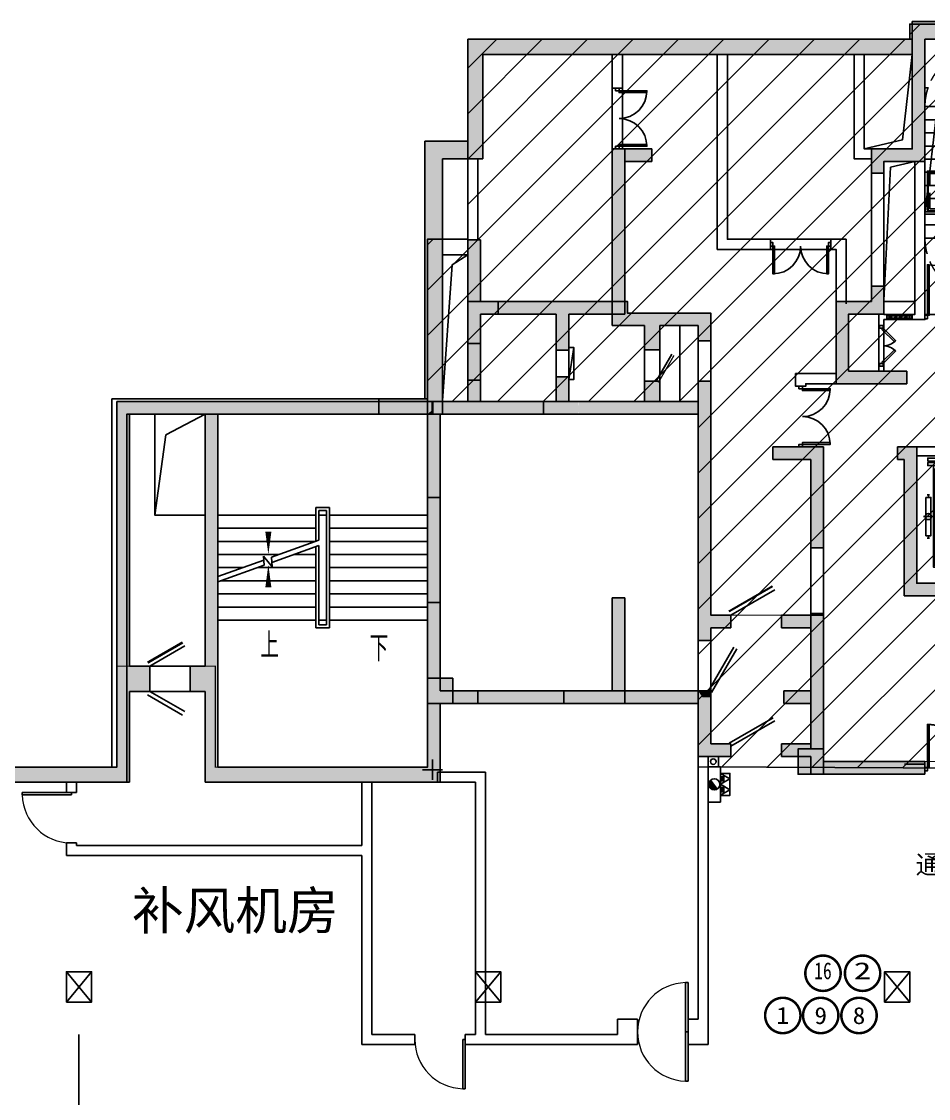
# Model space of a CAD drawing. Header units: millimetres. Extents: x -248992 to 1906102, y -24098 to 332602.
# Drawn here: x 875380 to 893338, y 196592 to 217910 of the extents above; entities that cross this region are included whole.
import ezdxf
from ezdxf.enums import TextEntityAlignment as Align
from ezdxf.xclip import XClip

# ---------------------------------------------------------------- set-up
doc = ezdxf.new("R2010")
doc.units = ezdxf.units.MM
doc.header["$LTSCALE"] = 100
doc.header["$XCLIPFRAME"] = 0
for name, pattern in [('A6-DK-renfang-B1F$0$DASHED', [19.05, 12.7, -6.35]), ('XG-130-CORE-B1F(left-6500)$0$HIDDEN2', [4.7625, 3.175, -1.5875]), ('XG-130-CORE-B1F(left-6500)$0$XG-14CORE-SF$0$X1-CORE-SF$0$HIDDEN2', [4.7625, 3.175, -1.5875])]:
    doc.linetypes.add(name, pattern=pattern)
for name, color, linetype in [('-ACO-TTLB', 153, 'Continuous'), ('2#-HW-B1F$0$S-HATCH-X', 251, 'Continuous'), ('2#-W-B1F$0$S-COLUMN-S', 2, 'Continuous'), ('2#-W-B1F$0$S-WALL-S', 4, 'Continuous'), ('A-HATCH', 251, 'Continuous'), ('A-ROOM-IDEN', 31, 'Continuous'), ('A6-DK-BG-B1F$0$A-STAIR', 142, 'Continuous'), ('A6-DK-renfang-B1F$0$-ACO-LINE', 137, 'Continuous'), ('A6-DK-renfang-B1F$0$-ACO-TTLB', 153, 'Continuous'), ('A6-DK-renfang-B1F$0$A-DIMS-INSD', 3, 'Continuous'), ('A6-DK-renfang-B1F$0$DIM_SYMB', 3, 'Continuous'), ('A6-DK-renfang-B1F$0$PUB_HATCH', 8, 'Continuous'), ('A6-DK-renfang-B1F$0$PUB_TEXT', 3, 'Continuous'), ('A6-DK-renfang-B1F$0$STAIR', 2, 'Continuous'), ('A6-DK-renfang-B1F$0$WALL', 9, 'Continuous'), ('A6-DK-renfang-B1F$0$WALL-MOVE', 6, 'Continuous'), ('A6-DK-renfang-B1F$0$WINDOW', 4, 'Continuous'), ('A6-W-B1$0$S-WALL-S', 4, 'Continuous'), ('TP-DK-1(xhs)$0$P-J-DIM-L', 70, 'Continuous'), ('TP-DK-1(xhs)$0$P-X-L', 240, 'Continuous'), ('TP-DK-1(xhs)$0$P-X-M', 2, 'Continuous'), ('TP-DK-1(xhs)$0$P-X-X', 1, 'Continuous'), ('X2-B1F$0$A-DOOR', 190, 'Continuous'), ('X2-B1F$0$A-HOLE-FLOR', 242, 'Continuous'), ('X2-B1F$0$A-STAIR', 142, 'Continuous'), ('X2-B1F$0$A-WALL', 2, 'Continuous'), ('X2-B1F$0$G-CODT-BLDG', 102, 'Continuous'), ('X2-B1F$0$xref(dwg引用图层)', 7, 'Continuous'), ('XA6-130-S-B1F$0$A-DOOR', 190, 'Continuous'), ('XA6-130-S-B1F$0$A-WALL', 2, 'Continuous'), ('XG-130-CORE-B1F(left-6500)$0$A-DOOR', 190, 'Continuous'), ('XG-130-CORE-B1F(left-6500)$0$A-DRAIN', 152, 'Continuous'), ('XG-130-CORE-B1F(left-6500)$0$A-EVTR', 193, 'Continuous'), ('XG-130-CORE-B1F(left-6500)$0$A-HOLE-FLOR', 242, 'Continuous'), ('XG-130-CORE-B1F(left-6500)$0$A-LOWER', 131, 'XG-130-CORE-B1F(left-6500)$0$HIDDEN2'), ('XG-130-CORE-B1F(left-6500)$0$A-SILL', 135, 'Continuous'), ('XG-130-CORE-B1F(left-6500)$0$A-STAIR', 142, 'Continuous'), ('XG-130-CORE-B1F(left-6500)$0$A-WALL', 2, 'Continuous'), ('XG-130-CORE-B1F(left-6500)$0$G-CODT-BLDG', 102, 'Continuous'), ('XG-130-CORE-B1F(left-6500)$0$X23-BF$0$A-HATCH', 251, 'Continuous'), ('XG-130-CORE-B1F(left-6500)$0$XG-14CORE-SF$0$A-STAIR', 142, 'Continuous'), ('XG-130-CORE-B1F(left-6500)$0$XG-14CORE-SF$0$X1-CORE-SF$0$A-INDEX', 134, 'Continuous'), ('XG-130-CORE-B1F(left-6500)$0$XG-14CORE-SF$0$X1-CORE-SF$0$A-RAIL', 55, 'Continuous'), ('XG-130-CORE-B1F(left-6500)$0$XG-14CORE-SF$0$X1-CORE-SF$0$A-STAIR', 142, 'Continuous'), ('XG-130-CORE-B1F(left-6500)$0$XU-3A-28F-SF$0$A-WIND', 126, 'Continuous'), ('xref(dwg引用图层)', 7, 'Continuous')]:
    doc.layers.add(name, color=color, linetype=linetype)
for name, color, linetype, plot in [('2#-HW-B1F$0$S-EDIT', 241, 'Continuous', False), ('A6-W-B1$0$S-EDIT', 241, 'Continuous', False), ('XG-130-CORE-B1F(left-6500)$0$XG-14CORE-SF$0$X1-CORE-SF$0$-ACO-PLTW', 220, 'XG-130-CORE-B1F(left-6500)$0$XG-14CORE-SF$0$X1-CORE-SF$0$HIDDEN2', False)]:
    doc.layers.add(name, color=color, linetype=linetype, plot=plot)
doc.layers.add('LVTRY', color=6, linetype='Continuous', lineweight=18)
doc.layers.add('PUB_TEXT', color=7, linetype='Continuous', lineweight=15)
doc.styles.add('-黑体', font='simhei.ttf')
doc.styles.add('A6-DK-renfang-B1F$0$_TCH_DIM', font='SIMPLEX', dxfattribs={"bigfont": 'GBCBIG'})
doc.styles.add('华文细黑', font='STXIHEI.TTF')

# ---------------------------------------------------------------- blocks, each defined once
blk = doc.blocks.new('X2-B1F$0$A-ZONE')
for points in [[(-200, 0), (200, 0)], [(0, -200), (0, 200)]]:
    blk.add_lwpolyline(points)
blk = doc.blocks.new('*U104')
at = {"linetype": 'ByBlock', "lineweight": -2}
for points in [[(85, 885), (85, 35), (50, 35), (50, 885)], [(1715, 885), (1715, 35), (1750, 35), (1750, 885)], [(0, 35), (50, 35), (50, -35), (0, -35)], [(1750, 35), (1800, 35), (1800, -35), (1750, -35)]]:
    blk.add_lwpolyline(points, close=True, dxfattribs=at)
for centre, start, end in [((50, 35), 0, 90), ((1750, 35), 90, 180)]:
    blk.add_arc(centre, 850, start, end, dxfattribs=at)
blk = doc.blocks.new('XA6-130-S-B1F')
at = {"layer": 'XA6-130-S-B1F$0$A-WALL'}
for points in [[(9500, 13390), (5680, 13390), (5680, 12290), (3560, 12290), (3560, 10490), (700, 10490)], [(9500, 13190), (5880, 13190), (5880, 12090), (3810, 12090), (3810, 10290), (900, 10290), (900, 7090), (150, 7090), (150, 1510), (7740, 1510), (7740, 110), (9750, 110)], [(3560, 10490), (700, 10490), (700, 7290), (-100, 7290), (-100, 1310), (7540, 1310), (7540, -90), (9750, -90)], [(8740, 9210), (7990, 9210), (7990, 7740), (5160, 7740)], [(9210, 6390), (9210, 6140)], [(9210, 6390), (9590, 6390)], [(9590, 6210), (9590, 3690), (11710, 3690), (11710, 6210)], [(9750, -90), (9750, 110)]]:
    blk.add_lwpolyline(points, dxfattribs=at)
at = {"layer": 'XA6-130-S-B1F$0$A-DOOR'}
blk.add_blockref('*U104', (9750, 10), dxfattribs=at)
blk = doc.blocks.new('*U89')
at = {"linetype": 'ByBlock', "lineweight": -2}
for points in [[(0, -35), (50, -35), (50, 35), (0, 35)], [(1150, -35), (1200, -35), (1200, 35), (1150, 35)], [(85, -585), (85, -35), (50, -35), (50, -585)], [(1115, -585), (1115, -35), (1150, -35), (1150, -585)]]:
    blk.add_lwpolyline(points, close=True, dxfattribs=at)
for centre, start, end in [((50, -35), 270, 0), ((1150, -35), 180, 270)]:
    blk.add_arc(centre, 550, start, end, dxfattribs=at)
blk = doc.blocks.new('XG-130-CORE-B1F(left-6500)$0$A-ZONE')
for points in [[(-200, 0), (200, 0)], [(0, -200), (0, 200)]]:
    blk.add_lwpolyline(points)
blk = doc.blocks.new('*U120')
for p, q in [((-25, 0), (-25, 500)), ((25, 0), (25, 500))]:
    blk.add_line(p, q)
for points in [[(25, 500), (-25, 500), (-25, 450), (25, 450)], [(25, 500), (-25, 500), (-25, 450), (25, 450)], [(22, 497), (-22, 497), (-22, 453), (22, 453)], [(22, 497), (-22, 497), (-22, 453), (22, 453)], [(16, 395), (13, 395), (13, 399), (-16, 445), (-16, 450), (-13, 450), (-13, 446), (16, 400), (16, 395)], [(16, 295), (13, 295), (13, 299), (-16, 345), (-16, 350), (-13, 350), (-13, 346), (16, 300), (16, 295)], [(16, 195), (13, 195), (13, 199), (-16, 245), (-16, 250), (-13, 250), (-13, 246), (16, 200), (16, 195)], [(25, 0), (-25, 0), (-25, 50), (25, 50)], [(25, 0), (-25, 0), (-25, 50), (25, 50)], [(22, 3), (-22, 3), (-22, 47), (22, 47)], [(22, 3), (-22, 3), (-22, 47), (22, 47)], [(16, 95), (13, 95), (13, 99), (-16, 145), (-16, 150), (-13, 150), (-13, 146), (16, 100), (16, 95)]]:
    blk.add_lwpolyline(points, close=True)
blk = doc.blocks.new('*U121')
for points in [[(-1100, -35), (-1050, -35), (-1050, 35), (-1100, 35)], [(-50, -35), (0, -35), (0, 35), (-50, 35)], [(-85, -1035), (-85, -35), (-50, -35), (-50, -1035)]]:
    blk.add_lwpolyline(points, close=True)
blk.add_arc((-50, -35), 1000, 180, 270)
blk = doc.blocks.new('XG-130-CORE-B1F(left-6500)$0$DT-YL')
for p, q in [((13512, 6200), (12412, 6200)), ((12962, 3900), (12962, 6200)), ((12562, 6010), (12562, 5955)), ((13362, 5955), (13362, 6010)), ((12562, 5955), (12262, 5955)), ((13662, 5955), (13362, 5955)), ((12156, 5430), (12106, 5430)), ((12131, 5380), (12131, 5430)), ((13806, 5000), (12031, 5000)), ((12156, 4570), (12106, 4570)), ((12131, 4620), (12131, 4570))]:
    blk.add_line(p, q)
for points in [[(13806, 6100), (13806, 6160), (12118, 6160), (12118, 6100)], [(13806, 6010), (13806, 6070), (12118, 6070), (12118, 6010)], [(12081, 5380), (12081, 4620), (12181, 4620), (12181, 5380)]]:
    blk.add_lwpolyline(points, close=True)
for points in [[(12231, 6010), (12231, 4000), (13693, 4000), (13693, 6010)], [(12262, 5955), (12262, 4030), (13662, 4030), (13662, 5955)]]:
    blk.add_lwpolyline(points)
blk.add_circle((12131, 5000), 60)
at = {"extrusion": (0, 0, -1)}
blk.add_ellipse((12962, 5000), major_axis=(60.1, 0), ratio=0.918919, start_param=4.712389, end_param=10.995574, dxfattribs=at)
blk = doc.blocks.new('*U122')
at = {"layer": 'XG-130-CORE-B1F(left-6500)$0$A-DRAIN'}
blk.add_lwpolyline([(50, 50), (50, 850), (850, 850), (850, 50)], close=True, dxfattribs=at)
at = {"layer": 'XG-130-CORE-B1F(left-6500)$0$A-HOLE-FLOR'}
blk.add_lwpolyline([(0, 0), (270, 2317), (1500, 2500)], dxfattribs=at)
for points in [[(65, 835), (450, 835), (450, 65), (65, 65)], [(835, 835), (450, 835), (450, 65), (835, 65)]]:
    blk.add_lwpolyline(points, close=True, dxfattribs=at)
at = {"layer": 'XG-130-CORE-B1F(left-6500)$0$A-LOWER'}
for points in [[(0, 2500), (0, 0), (1500, 0), (1500, 2500), (0, 2500)], [(100, 100), (100, 800), (800, 800), (800, 100), (100, 100)]]:
    blk.add_lwpolyline(points, dxfattribs=at)
at = {"layer": 'XG-130-CORE-B1F(left-6500)$0$X23-BF$0$A-HATCH'}
blk.add_lwpolyline([(65, 65), (65, 835), (835, 835), (835, 65)], close=True, dxfattribs=at)
for centre in [(242, 745), (657, 745), (242, 155), (657, 155)]:
    blk.add_circle(centre, 8, dxfattribs=at)
blk = doc.blocks.new('*U123')
at = {"linetype": 'ByBlock', "lineweight": -2}
for points in [[(322, 258), (75, 10), (50, 35), (297, 282)], [(478, 258), (725, 10), (750, 35), (503, 282)], [(0, 35), (50, 35), (50, -35), (0, -35)], [(800, 35), (750, 35), (750, -35), (800, -35)]]:
    blk.add_lwpolyline(points, close=True, dxfattribs=at)
for centre, start, end in [((50, 35), 0, 45), ((750, 35), 135, 180)]:
    blk.add_arc(centre, 350, start, end, dxfattribs=at)
blk = doc.blocks.new('XG-130-CORE-B1F(left-6500)')
at = {"const_width": 0.25}
blk.add_lwpolyline([(8240, 9020, 1), (8240, 9020, 1)], format="xyb", close=True, dxfattribs=at)
at = {"layer": 'XG-130-CORE-B1F(left-6500)$0$A-HOLE-FLOR'}
blk.add_lwpolyline([(8940, 12040), (9550, 12040), (9550, 9270), (8940, 9270)], close=True, dxfattribs=at)
blk.add_lwpolyline([(9550, 12040), (9071, 11926), (8940, 9290)], dxfattribs=at)
at = {"layer": 'XG-130-CORE-B1F(left-6500)$0$A-SILL'}
for points in [[(8995, 9010), (9495, 9010)], [(8995, 8910), (9495, 8910)]]:
    blk.add_lwpolyline(points, dxfattribs=at)
at = {"layer": 'XG-130-CORE-B1F(left-6500)$0$A-STAIR'}
for points in [[(10850, 9010), (9750, 9010)], [(10040, 6390), (11140, 6390)]]:
    blk.add_lwpolyline(points, dxfattribs=at)
at = {"layer": 'XG-130-CORE-B1F(left-6500)$0$A-WALL'}
for p, q in [((12660, 14760), (12660, 12290)), ((12360, 14460), (12360, 9190)), ((12560, 11990), (12560, 9190)), ((10900, 9190), (10900, 9010)), ((10850, 9010), (10850, 8910)), ((11000, 9090), (11000, 8910)), ((11910, 9090), (11910, 8990))]:
    blk.add_line(p, q, dxfattribs=at)
for points in [[(12660, 14760), (9500, 14760), (9500, 12290), (8690, 12290), (8690, 9270), (7990, 9270), (7990, 7640), (9390, 7640), (9390, 7890)], [(12360, 14460), (9750, 14460), (9750, 8990)], [(9495, 9010), (9550, 9010), (9550, 12040), (8940, 12040), (8940, 9010), (8995, 9010), (8995, 8910), (8940, 8910), (8940, 8790), (8840, 8790)], [(12360, 9190), (10900, 9190)], [(12610, 9270), (13310, 9270), (13310, 7640), (11910, 7640), (11910, 7990), (12010, 7990), (12010, 7890), (13060, 7890), (13060, 9020), (12010, 9020), (12010, 8790), (11910, 8790), (11910, 9090), (11000, 9090)], [(9390, 7890), (8940, 7890), (8940, 7990), (8840, 7990), (8840, 7890), (8240, 7890), (8240, 9020), (8840, 9020), (8840, 8790)], [(9495, 9010), (9495, 8910), (9750, 8910), (9750, 8990), (9750, 8990)], [(10900, 9010), (10850, 9010)], [(11000, 8910), (10850, 8910)], [(11710, 6390), (11140, 6390), (11140, 6210), (11710, 6210), (11710, 3690), (9590, 3690), (9590, 6210), (10040, 6210), (10040, 6390), (9590, 6390)]]:
    blk.add_lwpolyline(points, dxfattribs=at)
at = {"layer": 'XG-130-CORE-B1F(left-6500)$0$XG-14CORE-SF$0$A-STAIR'}
for p, q in [((8840, 8790), (8840, 7990)), ((8940, 7990), (8940, 8790)), ((11910, 7990), (11910, 8790)), ((12010, 8790), (12010, 7990))]:
    blk.add_line(p, q, dxfattribs=at)
at = {"layer": 'XG-130-CORE-B1F(left-6500)$0$XG-14CORE-SF$0$X1-CORE-SF$0$-ACO-PLTW'}
blk.add_line((11180, 13175), (10930, 13175), dxfattribs=at)
blk.add_lwpolyline([(10930, 13175), (10930, 10475), (11180, 10475), (11180, 13175)], dxfattribs=at)
at = {"layer": 'XG-130-CORE-B1F(left-6500)$0$XG-14CORE-SF$0$X1-CORE-SF$0$A-INDEX'}
for points in [[(12360, 12222), (11815, 11908), (11692, 12010), (11808, 11730), (11685, 11832), (11130, 11512)], [(12360, 12280), (11774, 11942)], [(11731, 11917), (11130, 11570)]]:
    blk.add_lwpolyline(points, dxfattribs=at)
at = {"layer": 'XG-130-CORE-B1F(left-6500)$0$XG-14CORE-SF$0$X1-CORE-SF$0$A-RAIL'}
for points in [[(10905, 10450), (11205, 10450), (11205, 13200), (10905, 13200)], [(10955, 10500), (11155, 10500), (11155, 13150), (10955, 13150)]]:
    blk.add_lwpolyline(points, close=True, dxfattribs=at)
at = {"layer": 'XG-130-CORE-B1F(left-6500)$0$XG-14CORE-SF$0$X1-CORE-SF$0$A-STAIR', "linetype": 'XG-130-CORE-B1F(left-6500)$0$XG-14CORE-SF$0$X1-CORE-SF$0$HIDDEN2'}
for p, q in [((9750, 13125), (10905, 13125)), ((9750, 12865), (10905, 12865)), ((11205, 12865), (12360, 12865)), ((9750, 12605), (10905, 12605)), ((11205, 12605), (12360, 12605)), ((9750, 12345), (10905, 12345)), ((11205, 12345), (12360, 12345)), ((9750, 12085), (10905, 12085)), ((11130, 12085), (11155, 12085)), ((11205, 12085), (12022, 12085)), ((9750, 11825), (10905, 11825)), ((11205, 11825), (11572, 11825)), ((9750, 11565), (10905, 11565)), ((9750, 11305), (10905, 11305)), ((9750, 11045), (10905, 11045)), ((9750, 10785), (10905, 10785)), ((9750, 10525), (10905, 10525))]:
    blk.add_line(p, q, dxfattribs=at)
at = {"layer": 'XG-130-CORE-B1F(left-6500)$0$XG-14CORE-SF$0$X1-CORE-SF$0$A-STAIR'}
for p, q in [((10955, 13125), (11155, 13125)), ((10980, 10525), (10980, 13125)), ((11130, 10525), (11130, 13125)), ((10955, 12865), (10980, 12865)), ((11130, 12865), (11155, 12865)), ((10955, 12605), (10980, 12605)), ((11130, 12605), (11155, 12605)), ((10955, 12345), (10980, 12345)), ((11130, 12345), (11155, 12345)), ((10955, 12085), (10980, 12085)), ((12122, 12085), (12360, 12085)), ((10955, 11825), (10980, 11825)), ((11130, 11825), (11155, 11825)), ((11672, 11825), (11694, 11825)), ((11769, 11825), (12360, 11825)), ((10955, 11565), (10980, 11565)), ((11130, 11565), (11155, 11565)), ((11205, 11565), (12360, 11565)), ((10955, 11305), (10980, 11305)), ((11130, 11305), (11155, 11305)), ((11205, 11305), (12360, 11305)), ((10955, 11045), (10980, 11045)), ((11130, 11045), (11155, 11045)), ((11205, 11045), (12360, 11045)), ((10955, 10785), (10980, 10785)), ((11130, 10785), (11155, 10785)), ((11205, 10785), (12360, 10785)), ((10955, 10525), (11155, 10525)), ((11205, 10525), (12360, 10525))]:
    blk.add_line(p, q, dxfattribs=at)
at = {"layer": 'XG-130-CORE-B1F(left-6500)$0$XG-14CORE-SF$0$X1-CORE-SF$0$A-STAIR', "linetype": 'XG-130-CORE-B1F(left-6500)$0$XG-14CORE-SF$0$X1-CORE-SF$0$HIDDEN2'}
for points in [[(10900, 14275), (11200, 14275)], [(11200, 9375), (10900, 9375)]]:
    blk.add_lwpolyline(points, dxfattribs=at)
for centre, start, end in [((10900, 13125), 90, 180), ((11200, 13125), 0, 90), ((10900, 10525), 180, 270), ((11200, 10525), 270, 0)]:
    blk.add_arc(centre, 1150, start, end, dxfattribs=at)
at = {"layer": 'XG-130-CORE-B1F(left-6500)$0$A-DOOR'}
for name, p, rotation in [('*U121', (9750, 8960), 180), ('*U123', (11960, 7990), 90)]:
    blk.add_blockref(name, p, dxfattribs=dict(at, rotation=rotation))
at = {"layer": 'XG-130-CORE-B1F(left-6500)$0$A-DOOR', "xscale": -1, "rotation": 270}
blk.add_blockref('*U123', (8888, 7990), dxfattribs=at)
at = {"layer": 'XG-130-CORE-B1F(left-6500)$0$A-EVTR'}
blk.add_blockref('XG-130-CORE-B1F(left-6500)$0$DT-YL', (-2312, 10), dxfattribs=at)
at = {"layer": 'XG-130-CORE-B1F(left-6500)$0$A-LOWER'}
blk.add_blockref('*U122', (9750, 11000), dxfattribs=at)
at = {"layer": 'XG-130-CORE-B1F(left-6500)$0$G-CODT-BLDG'}
blk.add_blockref('XG-130-CORE-B1F(left-6500)$0$A-ZONE', (0, 0), dxfattribs=at)
at = {"layer": 'XG-130-CORE-B1F(left-6500)$0$XU-3A-28F-SF$0$A-WIND', "rotation": 90}
blk.add_blockref('*U120', (9495, 8960), dxfattribs=at)
blk = doc.blocks.new('X2-B1F')
at = {"layer": 'X2-B1F$0$A-HOLE-FLOR'}
for points in [[(8550, 14160), (9500, 14160), (9500, 12290), (8550, 12290)], [(700, 10190), (200, 10190), (200, 7290), (700, 7290)]]:
    blk.add_lwpolyline(points, close=True, dxfattribs=at)
for points in [[(8550, 12290), (9306, 12467), (9500, 14160)], [(700, 10190), (390, 9994), (200, 7300)]]:
    blk.add_lwpolyline(points, dxfattribs=at)
at = {"layer": 'X2-B1F$0$A-STAIR'}
for points in [[(3560, 12290), (3560, 13490)], [(3760, 12290), (3760, 13490)], [(7890, 10500), (6690, 10500)], [(7890, 10300), (6690, 10300)]]:
    blk.add_lwpolyline(points, dxfattribs=at)
at = {"layer": 'X2-B1F$0$A-WALL'}
for points in [[(3560, 14160), (3560, 13490)], [(3760, 14160), (3760, 13490)], [(5640, 14160), (5640, 10300), (6690, 10300)], [(5840, 14160), (5840, 10500), (6690, 10500)], [(8350, 14160), (8350, 12090), (8690, 12090)], [(8550, 14160), (8550, 12290), (8740, 12290)], [(3760, 13490), (3560, 13490)], [(3560, 12290), (3560, 9270)], [(3810, 12290), (3810, 9270)], [(700, 10490), (700, 12090)], [(900, 10490), (900, 12090)], [(6690, 10300), (6690, 10500)], [(7890, 10300), (7890, 10500)], [(7890, 10500), (8190, 10500), (8190, 9220)], [(7890, 10300), (7990, 10300), (7990, 9220)], [(7990, 7640), (7390, 7640), (7390, 7590), (7190, 7590), (7190, 7840), (7990, 7840)], [(7490, 4390), (7490, 3090)], [(7740, 4390), (7740, 3090)]]:
    blk.add_lwpolyline(points, dxfattribs=at)
ref = blk.add_blockref('XA6-130-S-B1F', (0, 0))
XClip(ref).set_block_clipping_path([(34177.2366480567, 14900), (34177.2366480567, 12290.0000168589), (36830.0000062795, 12290.0000168589), (36830.0000062795, 14900), (43580, 14900), (43580, -1000), (29080.0000112215, -996.3937731325), (29080.0000112215, 1845.1057313228), (13499.9999999989, 1845.1057313228), (13499.9999999989, -1000), (9347.7041610785, -1000), (9347.7041610785, 6200), (8039.9999918501, 6199.9999997984), (8040, 9210), (8740.0000232499, 9210), (8740, 12310), (9550, 12310), (9550, 14900)])
at = {"layer": 'X2-B1F$0$A-DOOR', "rotation": 90}
for p in [(3660, 12290), (7290, 6390)]:
    blk.add_blockref('*U89', p, dxfattribs=at)
at = {"layer": 'X2-B1F$0$A-DOOR'}
blk.add_blockref('*U89', (6690, 10400), dxfattribs=at)
at = {"layer": 'X2-B1F$0$G-CODT-BLDG'}
blk.add_blockref('X2-B1F$0$A-ZONE', (0, 0), dxfattribs=at)
at = {"layer": 'X2-B1F$0$xref(dwg引用图层)'}
blk.add_blockref('XG-130-CORE-B1F(left-6500)', (0, 0), dxfattribs=at)
blk = doc.blocks.new('2#-HW-B1F')
at = {"layer": '2#-HW-B1F$0$S-HATCH-X'}
for points in [[(22280, 9020), (22580, 9020), (22580, 9270), (22280, 9270), (22280, 10190), (24840, 10190), (24840, 9020), (25140, 9020), (25140, 11990), (30220, 11990), (30220, 14460), (32830, 14460), (32830, 11990), (33640, 11990), (33640, 11810), (33890, 11810), (33890, 12290), (33180, 12290), (33180, 13190), (36880, 13190), (36880, 11990), (38720, 11990), (38720, 9020), (39020, 9020), (39020, 10190), (41580, 10190), (41580, 9270), (41280, 9270), (41280, 9020), (41580, 9020), (41580, 7290), (40380, 7290), (40380, 6990), (42380, 6990), (42380, 5390), (42680, 5390), (42680, 5990), (43280, 5990), (43280, 3190), (42680, 3190), (42680, 3310), (42380, 3310), (42380, 1610), (39020, 1610), (39020, 3400), (38770, 3400), (38770, 1610), (35090, 1610), (35090, 3090), (34840, 3090), (34840, 310), (35140, 310), (35140, 1310), (42680, 1310), (42680, 2840), (43630, 2840), (43630, 6340), (42680, 6340), (42680, 7290), (41880, 7290), (41880, 10490), (39020, 10490), (39020, 12290), (37230, 12290), (37230, 13540), (33180, 13540), (33180, 14810), (29870, 14810), (29870, 12290), (24840, 12290), (24840, 10490), (21980, 10490), (21980, 7300), (20600, 7300), (20600, 10490), (17740, 10490), (17740, 12290), (12710, 12290), (12710, 14810), (9500, 14810), (9500, 14460), (700, 14460), (700, 12440), (-150, 12440), (-150, 7340), (-1063, 7340), (-1063, 7040), (200, 7040), (200, 12090), (1000, 12090), (1000, 14160), (9500, 14160), (9500, 12290), (8690, 12290), (8690, 11810), (8940, 11810), (8940, 12040), (9750, 12040), (9750, 14460), (12360, 14460), (12360, 11990), (17440, 11990), (17440, 9020), (17740, 9020), (17740, 10190), (20300, 10190), (20300, 9270), (20000, 9270), (20000, 9020), (20300, 9020), (20300, 7000), (22280, 7000)], [(3810, 12040), (4340, 12040), (4340, 12290), (3560, 12290), (3560, 9020), (3810, 9020)], [(1300, 9270), (950, 9270), (950, 10490), (700, 10490), (700, 8440), (950, 8440), (950, 9020), (1300, 9020)], [(9390, 7890), (8240, 7890), (8240, 9020), (8940, 9020), (8940, 9570), (8690, 9570), (8690, 9270), (7990, 9270), (7990, 7640), (9390, 7640), (9390, 7710)], [(2200, 7290), (950, 7290), (950, 7710), (700, 7710), (700, 7290), (-100, 7290), (-100, 5390), (150, 5390), (150, 7040), (2200, 7040), (2200, 7110)], [(7740, 6390), (6740, 6390), (6740, 6140), (7490, 6140), (7490, 4390), (7740, 4390)], [(9590, 6390), (9210, 6390), (9210, 6140), (9340, 6140), (9340, 3440), (11960, 3440), (11960, 6140), (12090, 6140), (12090, 6390), (11710, 6390), (11710, 3690), (9590, 3690)], [(150, 3310), (-100, 3310), (-100, 1810), (150, 1810)], [(3810, 3400), (3560, 3400), (3560, 1560), (2600, 1560), (2600, 1310), (3810, 1310)], [(7740, 1310), (7740, 3090), (7490, 3090), (7490, 1560), (6960, 1560), (6960, 1310), (7490, 1310), (7490, 410), (7740, 410)], [(400, 1810), (-100, 1810), (-100, 1310), (400, 1310)], [(900, 1560), (400, 1560), (400, 1310), (900, 1310)], [(7740, 410), (7240, 410), (7240, -90), (7740, -90)]]:
    blk.add_hatch(color=256, dxfattribs=at).paths.add_polyline_path(points)
at = {"layer": '2#-HW-B1F$0$S-EDIT'}
for p, q in [((9500, 14810), (12710, 14810)), ((9500, 14460), (9500, 14810)), ((700, 12440), (700, 14460)), ((9500, 14460), (700, 14460)), ((9750, 12040), (9750, 14460)), ((12360, 14460), (9750, 14460)), ((9500, 14160), (1000, 14160)), ((1000, 14160), (1000, 12090)), ((9500, 12290), (9500, 14160)), ((-150, 7340), (-150, 12440)), ((-150, 12440), (700, 12440)), ((3560, 12290), (3560, 9020)), ((3560, 12290), (4340, 12290)), ((4340, 12040), (4340, 12290)), ((8690, 12290), (8690, 11810)), ((8690, 12290), (9500, 12290)), ((1000, 12090), (200, 12090)), ((200, 12090), (200, 7040)), ((3810, 9020), (3810, 12040)), ((3810, 12040), (4340, 12040)), ((8940, 11810), (8940, 12040)), ((8940, 12040), (9750, 12040)), ((8690, 11810), (8940, 11810)), ((700, 8440), (700, 10490)), ((700, 10490), (950, 10490)), ((950, 10490), (950, 9270)), ((8940, 9570), (8690, 9570)), ((8690, 9570), (8690, 9270)), ((8940, 9020), (8940, 9570)), ((950, 9270), (1300, 9270)), ((1300, 9270), (1300, 9020)), ((7990, 9270), (7990, 7640)), ((8690, 9270), (7990, 9270)), ((1300, 9020), (950, 9020)), ((950, 9020), (950, 8440)), ((3560, 9020), (3810, 9020)), ((8240, 7890), (8240, 9020)), ((8240, 9020), (8940, 9020)), ((950, 8440), (700, 8440)), ((9390, 7890), (8240, 7890)), ((9390, 7890), (9390, 7640)), ((950, 7710), (700, 7710)), ((700, 7710), (700, 7290)), ((950, 7290), (950, 7710)), ((7990, 7640), (9390, 7640)), ((-150, 7340), (-1063, 7340)), ((-1063, 7040), (-1063, 7340)), ((-100, 7290), (-100, 5390)), ((-100, 7290), (700, 7290)), ((950, 7290), (2200, 7290)), ((2200, 7290), (2200, 7040)), ((-1063, 7040), (2200, 7040)), ((150, 5390), (150, 7040)), ((6740, 6390), (7740, 6390)), ((6740, 6390), (6740, 6140)), ((7740, 4390), (7740, 6390)), ((9590, 6390), (9210, 6390)), ((9210, 6390), (9210, 6140)), ((9590, 3690), (9590, 6390)), ((6740, 6140), (7490, 6140)), ((7490, 4390), (7490, 6140)), ((9210, 6140), (9340, 6140)), ((9340, 6140), (9340, 3440)), ((-100, 5390), (150, 5390)), ((7740, 4390), (7490, 4390)), ((11710, 3690), (9590, 3690)), ((9340, 3440), (11960, 3440)), ((150, 3310), (-100, 3310)), ((-100, 3310), (-100, 1810)), ((150, 1810), (150, 3310)), ((3810, 3400), (3560, 3400)), ((3560, 3400), (3560, 1560)), ((3810, 1310), (3810, 3400)), ((7740, 3090), (7490, 3090)), ((7490, 3090), (7490, 1560)), ((7740, 410), (7740, 3090)), ((900, 1560), (400, 1560)), ((900, 1310), (900, 1560)), ((2600, 1560), (2600, 1310)), ((3560, 1560), (2600, 1560)), ((6960, 1560), (6960, 1310)), ((7490, 1560), (6960, 1560)), ((-100, 1310), (150, 1310)), ((400, 1310), (900, 1310)), ((2600, 1310), (3810, 1310)), ((6960, 1310), (7490, 1310)), ((7490, 1310), (7490, 410))]:
    blk.add_line(p, q, dxfattribs=at)
for points in [[(400, 1810), (-100, 1810), (-100, 1310), (400, 1310)], [(7740, 410), (7240, 410), (7240, -90), (7740, -90)]]:
    blk.add_lwpolyline(points, close=True, dxfattribs=at)
blk = doc.blocks.new('2#-W-B1F')
at = {"layer": '2#-W-B1F$0$S-COLUMN-S'}
for points in [[(400, 1810), (-100, 1810), (-100, 1310), (400, 1310)], [(7740, 410), (7240, 410), (7240, -90), (7740, -90)]]:
    blk.add_lwpolyline(points, close=True, dxfattribs=at)
at = {"layer": '2#-W-B1F$0$S-WALL-S', "color": 0, "linetype": 'ByBlock', "lineweight": -2}
for p, q in [((12710, 14810), (9500, 14810)), ((9500, 14810), (9500, 14460)), ((700, 12440), (700, 14460)), ((700, 14460), (9500, 14460)), ((9750, 14160), (9750, 14460)), ((9750, 14460), (12360, 14460)), ((9750, 14160), (9750, 14460)), ((9750, 14460), (12360, 14460)), ((9750, 13990), (9750, 14460)), ((9750, 14460), (12360, 14460)), ((9500, 14160), (1000, 14160)), ((1000, 14160), (1000, 12090)), ((9500, 13990), (9500, 14160)), ((9500, 13990), (9500, 12290)), ((9750, 12040), (9750, 13990)), ((-150, 7340), (-150, 12440)), ((-150, 12440), (700, 12440)), ((4340, 12290), (3560, 12290)), ((3560, 12290), (3560, 9020)), ((4340, 12040), (4340, 12290)), ((9500, 12290), (8690, 12290)), ((8690, 12290), (8690, 11810)), ((900, 12090), (200, 12090)), ((200, 12090), (200, 7290)), ((1000, 12090), (900, 12090)), ((3810, 9020), (3810, 12040)), ((3810, 12040), (4340, 12040)), ((8940, 11810), (8940, 12040)), ((8940, 12040), (9750, 12040)), ((8690, 11810), (8940, 11810)), ((700, 8440), (700, 10490)), ((700, 10490), (950, 10490)), ((950, 10490), (950, 9270)), ((8940, 9570), (8690, 9570)), ((8690, 9570), (8690, 9270)), ((8940, 9020), (8940, 9570)), ((950, 9270), (1300, 9270)), ((1300, 9270), (1300, 9020)), ((7990, 9270), (7990, 7640)), ((8690, 9270), (7990, 9270)), ((1300, 9020), (950, 9020)), ((950, 9020), (950, 8440)), ((3560, 9020), (3810, 9020)), ((8240, 7890), (8240, 9020)), ((8240, 9020), (8940, 9020)), ((950, 8440), (700, 8440)), ((9390, 7890), (8240, 7890)), ((9390, 7710), (9390, 7890)), ((950, 7710), (700, 7710)), ((700, 7710), (700, 7290)), ((950, 7290), (950, 7710)), ((9390, 7640), (9390, 7710)), ((9390, 7710), (9390, 7710)), ((7990, 7640), (9390, 7640)), ((-150, 7340), (-1063, 7340)), ((-1063, 7040), (-1063, 7340)), ((700, 7290), (-100, 7290)), ((-100, 7290), (-100, 5390)), ((200, 7290), (-100, 7290)), ((2200, 7290), (950, 7290)), ((2200, 7110), (2200, 7290)), ((-100, 7040), (-1063, 7040)), ((150, 5390), (150, 7040)), ((150, 7040), (2200, 7040)), ((2200, 7040), (2200, 7110)), ((2200, 7110), (2200, 7110)), ((6740, 6390), (6740, 6140)), ((6740, 6390), (7740, 6390)), ((7740, 6390), (7740, 4390)), ((9590, 6390), (9210, 6390)), ((9210, 6390), (9210, 6140)), ((9590, 3690), (9590, 6390)), ((6740, 6140), (7490, 6140)), ((7490, 4390), (7490, 6140)), ((9210, 6140), (9340, 6140)), ((9340, 6140), (9340, 3440)), ((-100, 5390), (150, 5390)), ((7740, 4390), (7490, 4390)), ((11710, 3690), (9590, 3690)), ((9340, 3440), (11960, 3440)), ((150, 3310), (-100, 3310)), ((-100, 3310), (-100, 1810)), ((150, 1810), (150, 3310)), ((3810, 3400), (3560, 3400)), ((3560, 3400), (3560, 1560)), ((3810, 1310), (3810, 3400)), ((7740, 3090), (7490, 3090)), ((7490, 3090), (7490, 1560)), ((7740, 1310), (7740, 3090)), ((900, 1560), (400, 1560)), ((900, 1310), (900, 1560)), ((2600, 1560), (2600, 1310)), ((3560, 1560), (2600, 1560)), ((6960, 1560), (6960, 1310)), ((7490, 1560), (6960, 1560)), ((-100, 1310), (150, 1310)), ((400, 1310), (900, 1310)), ((2600, 1310), (3810, 1310)), ((6960, 1310), (7490, 1310)), ((7490, 1310), (7490, 410)), ((7740, 1310), (7740, 410))]:
    blk.add_line(p, q, dxfattribs=at)
blk = doc.blocks.new('BF1')
at = {"layer": 'xref(dwg引用图层)'}
for name in ['2#-HW-B1F', '2#-W-B1F']:
    blk.add_blockref(name, (141300, 203100), dxfattribs=at)
blk = doc.blocks.new('TP-DK-1(xhs)$0$PG01.1')
at = {"color": 1}
for p, q in [((108, 187), (0, 0)), ((80, 72), (66, 58)), ((89, 72), (66, 48)), ((99, 72), (66, 39)), ((109, 72), (66, 29)), ((118, 72), (66, 20)), ((128, 72), (66, 10)), ((138, 72), (66, 0)), ((147, 72), (76, 0)), ((150, 65), (85, 0)), ((150, 56), (94, 0)), ((150, 46), (104, 0)), ((216, 0), (108, 187)), ((150, 36), (114, 0)), ((150, 27), (123, 0)), ((150, 17), (133, 0)), ((150, 8), (142, 0)), ((324, 187), (216, 0)), ((296, 72), (282, 58)), ((305, 72), (282, 48)), ((315, 72), (282, 39)), ((325, 72), (282, 29)), ((334, 72), (282, 20)), ((344, 72), (282, 10)), ((354, 72), (282, 0)), ((363, 72), (292, 0)), ((366, 65), (301, 0)), ((366, 56), (310, 0)), ((366, 46), (320, 0)), ((432, 0), (324, 187)), ((366, 36), (330, 0)), ((366, 27), (339, 0)), ((366, 17), (349, 0)), ((366, 8), (358, 0))]:
    blk.add_line(p, q, dxfattribs=at)
at = {"color": 2}
for p, q in [((0, 0), (216, 0)), ((216, 0), (432, 0))]:
    blk.add_line(p, q, dxfattribs=at)
at = {"color": 1}
for points in [[(0, 0), (436, 0), (436, 190), (0, 190)], [(66, 72), (150, 72), (150, 0), (66, 0)], [(282, 72), (366, 72), (366, 0), (282, 0)]]:
    blk.add_lwpolyline(points, close=True, dxfattribs=at)
blk = doc.blocks.new('TP-DK-1(xhs)$0$PG02.4')
blk.add_hatch(color=1).paths.add_polyline_path([(265, 48, 0.699012), (461, 120, 0.141488), (444, 179)])
at = {"color": 1}
blk.add_line((265, 48), (444, 179), dxfattribs=at)
blk.add_lwpolyline([(0, 0), (700, 0), (700, 240), (0, 240)], close=True, dxfattribs=at)
blk.add_circle((350, 120), 111, dxfattribs=at)
blk = doc.blocks.new('TP-DK-1(xhs)')
at = {"layer": 'TP-DK-1(xhs)$0$P-J-DIM-L', "color": 8, "true_color": 0x808080}
blk.add_lwpolyline([(146760, 203160), (146960, 203160), (146960, 203360), (146760, 203360)], close=True, dxfattribs=at)
at = {"layer": 'TP-DK-1(xhs)$0$P-X-L'}
blk.add_circle((146860, 203260), 55, dxfattribs=at)
at = {"layer": 'TP-DK-1(xhs)$0$P-X-M', "extrusion": (0, 0, -1), "xscale": -1, "zscale": -1, "rotation": 90}
blk.add_blockref('TP-DK-1(xhs)$0$PG01.1', (-147000, 203028), dxfattribs=at)
at = {"layer": 'TP-DK-1(xhs)$0$P-X-X', "rotation": 270}
blk.add_blockref('TP-DK-1(xhs)$0$PG02.4', (146760, 203160), dxfattribs=at)
blk = doc.blocks.new('A6-W-B1$0$Z-2')
at = {"layer": 'A6-W-B1$0$S-EDIT'}
for p, q in [((72869, 44139), (73369, 43539)), ((73369, 44139), (72869, 43539))]:
    blk.add_line(p, q, dxfattribs=at)
at = {"layer": 'A6-W-B1$0$S-WALL-S', "color": 0, "linetype": 'ByBlock', "lineweight": -2}
blk.add_lwpolyline([(73369, 44139), (72869, 44139), (72869, 43539), (73369, 43539), (73369, 44139)], dxfattribs=at)
blk = doc.blocks.new('A6-W-B1', base_point=(85957, 40190))
at = {"layer": 'A6-W-B1$0$S-WALL-S'}
blk.add_lwpolyline([(220907, 250630), (227157, 250630), (227157, 250330), (221207, 250330), (221207, 243040), (208707, 243040), (208707, 216865), (201712, 216865), (201712, 217165), (208407, 217165), (208407, 243340), (220907, 243340)], close=True, dxfattribs=at)
at = {"layer": 'A6-W-B1$0$S-WALL-S', "rotation": 180}
for p in [(293377, 282829), (301477, 282829), (309577, 282829)]:
    blk.add_blockref('A6-W-B1$0$Z-2', p, dxfattribs=at)
blk = doc.blocks.new('A6-DK-BG-B1F')
at = {"layer": 'A6-DK-BG-B1F$0$A-STAIR'}
blk.add_line((134300, 197860, 0), (134300, 186860), dxfattribs=at)
blk = doc.blocks.new('A6-DK-renfang-B1F')
at = {"layer": 'A6-DK-renfang-B1F$0$PUB_HATCH'}
for points in [[(142000, 212370), (142250, 212120), (143750, 212120), (143875, 212203), (143875, 212370)], [(142123, 210307), (142250, 210390), (142250, 212120), (142000, 212370), (142000, 210390)], [(143875, 212203), (144000, 212120), (144860, 212120), (145160, 212370), (143875, 212370)], [(144860, 211890), (145160, 212140), (145160, 212370), (144860, 212120)], [(143750, 212120), (143750, 211405), (144000, 211405), (144000, 212120), (143875, 212203)], [(145160, 212140), (144860, 211890), (145500, 211890), (145658, 211973), (145675, 212140)], [(145658, 211973), (145800, 211890), (146560, 211890), (146810, 212140), (145675, 212140)], [(146560, 211890), (146560, 211590), (146810, 211590), (146810, 212140)], [(145500, 211890), (145500, 211410), (145800, 211410), (145800, 211890), (145658, 211973)], [(144000, 210390), (144000, 210875), (143750, 210875), (143750, 210390), (143875, 210307)], [(145800, 210390), (145800, 210790), (145500, 210790), (145500, 210390), (145658, 210307)], [(146810, 210265), (146810, 210790), (146560, 210790), (146560, 210390), (146643, 210265)], [(135217, 204900), (135300, 205150), (135300, 210140), (135050, 210390), (135050, 204900)], [(135050, 210390), (135300, 210140), (136800, 210140), (136925, 210223), (136925, 210390)], [(136925, 210223), (136800, 210140), (136800, 209015), (136883, 209018), (137050, 209015), (137050, 210140)], [(136925, 210223), (137050, 210140), (141275, 210140), (141275, 210390), (136925, 210390)], [(141275, 210390), (141275, 210140), (141200, 210140), (141325, 210240), (141325, 210390)], [(141325, 210240), (141200, 210140), (141200, 204525), (141367, 204532), (141450, 204660), (141450, 210140)], [(141275, 210390), (141275, 210140), (141325, 210140), (141325, 210390)], [(141325, 210240), (141450, 210140), (142118, 210140), (142123, 210307), (142000, 210390), (141325, 210390)], [(142123, 210307), (142118, 210140), (143875, 210140), (143875, 210307), (143750, 210390), (142250, 210390)], [(143875, 210307), (143875, 210140), (144193, 210140), (144198, 210223), (144193, 210390), (144000, 210390)], [(144195, 210223), (144200, 210140), (145675, 210140), (145658, 210307), (145500, 210390), (144200, 210390)], [(145658, 210307), (145675, 210140), (146560, 210140), (146643, 210265), (146560, 210390), (145800, 210390)], [(146727, 206035), (146810, 206160), (146810, 210265), (146643, 210265), (146560, 210140), (146560, 206035)], [(136883, 209017), (136800, 209020), (136800, 205150), (136883, 204900), (137050, 204900), (137050, 209020)], [(146810, 205910), (147210, 205910), (147210, 206160), (146810, 206160), (146727, 206035)], [(149040, 206160), (148210, 206160), (148210, 205910), (148790, 205910)], [(148873, 203485), (149040, 203485), (149040, 206160), (148790, 205910), (148790, 203610)], [(146560, 206035), (146560, 205660), (146810, 205660), (146810, 205910), (146727, 206035)], [(135300, 204650), (135700, 204650), (135700, 205150), (135300, 205150), (135217, 204900)], [(136800, 205150), (136500, 205150), (136500, 204650), (136800, 204650), (136883, 204900)], [(135050, 203150), (135300, 202850), (135300, 204650), (135217, 204900), (135050, 204900)], [(136883, 204900), (136800, 204650), (136800, 202850), (137050, 203150), (137050, 204900)], [(141367, 204532), (141450, 204410), (146560, 204410), (146643, 204535), (146560, 204660), (141450, 204660)], [(146810, 204535), (146810, 204660), (146560, 204660), (146643, 204535)], [(141367, 204532), (141200, 204525), (141200, 203150), (141450, 202850), (141450, 204410)], [(146560, 203360), (146810, 203610), (146810, 204535), (146643, 204535), (146560, 204410)], [(146560, 203360), (147210, 203360), (147210, 203610), (146810, 203610)], [(148790, 203610), (148210, 203610), (148210, 203360), (148790, 203360), (148873, 203485)], [(148790, 203010), (149040, 203260), (149040, 203485), (148873, 203485), (148790, 203360)], [(148790, 203010), (151050, 203010), (151050, 203260), (149040, 203260)], [(122450, 203150), (122750, 202850), (135300, 202850), (135050, 203150)], [(137050, 203150), (136800, 202850), (140000, 202850), (140000, 203150)], [(140000, 203150), (140000, 202850), (141450, 202850), (141200, 203150)]]:
    blk.add_hatch(color=256, dxfattribs=at).paths.add_polyline_path(points)
at = {"color": 0}
for p, q in [((145728, 210790), (146038, 211327)), ((147210, 206160), (148076, 206660)), ((135700, 205150), (136393, 205550)), ((146768, 204660), (147268, 205526)), ((146826, 204627), (147326, 205493)), ((135660, 204581), (136353, 204181)), ((135700, 204650), (136393, 204250)), ((147177, 203626), (148043, 204126)), ((147210, 203568), (148076, 204068))]:
    blk.add_line(p, q, dxfattribs=at)
at = {"color": 3}
for p, q in [((136800, 210140), (136019, 209726)), ((136019, 209726), (135800, 208140))]:
    blk.add_line(p, q, dxfattribs=at)
for p, q in [((133175, 202600), (133175, 202650)), ((134150, 202650), (133175, 202650)), ((134150, 202600), (133175, 202600)), ((134150, 202650), (134150, 202600)), ((146310, 198885, 0), (146360, 198885, 0)), ((146310, 197910, 0), (146310, 198885, 0)), ((146360, 197910, 0), (146360, 198885, 0)), ((146360, 197910), (146310, 197910)), ((146310, 197910), (146310, 196935)), ((146360, 197910, 0), (146310, 197910, 0)), ((146360, 197910), (146360, 196935)), ((141950, 197760), (141900, 197760)), ((141900, 197760), (141900, 196785)), ((141950, 197760), (141950, 196785)), ((141900, 196785), (141950, 196785)), ((146310, 196935), (146360, 196935))]:
    blk.add_line(p, q)
at = {"color": 0}
for points, const_width in [([(145772, 210764), (146082, 211301)], 25.8), ([(147168, 206232), (148034, 206732)], 41.7), ([(135660, 205219), (136353, 205619)], 50)]:
    blk.add_lwpolyline(points, dxfattribs=dict(at, const_width=const_width))
at = {"color": 3}
blk.add_lwpolyline([(136800, 210140), (135800, 210140), (135800, 208140), (136800, 208140)], close=True, dxfattribs=at)
at = {"lineweight": 13}
for centre, start, end in [((134150, 202625), 181.4693, 270), ((146335, 197910, 0), 91.4693, 180), ((146335, 197910), 180, 268.5307), ((141925, 197760), 180, 268.5307)]:
    blk.add_arc(centre, 975, start, end, dxfattribs=at)
at = {"layer": 'A6-DK-renfang-B1F$0$-ACO-LINE', "color": 3, "const_width": 20}
blk.add_lwpolyline([(122450, 203150), (135050, 203150), (135050, 205150), (137000, 205150), (137000, 203150), (141200, 203150), (141200, 210390), (142000, 210390), (142000, 212370), (145160, 212370), (145160, 212140), (146810, 212140), (146810, 206160), (149040, 206160), (149040, 203260), (175100, 203253), (175100, 181610)], dxfattribs=at)
at = {"layer": 'A6-DK-renfang-B1F$0$-ACO-TTLB', "color": 3}
blk.add_line((146200, 211890), (146200, 210390), dxfattribs=at)
at = {"layer": 'A6-DK-renfang-B1F$0$A-DIMS-INSD', "color": 3}
for p, q in [((146810, 212140), (146810, 210390)), ((144100, 211455), (144000, 210825))]:
    blk.add_line(p, q, dxfattribs=at)
blk.add_lwpolyline([(144000, 210825), (144000, 211455), (144100, 211455), (144100, 210825)], close=True, dxfattribs=at)
at = {"layer": 'A6-DK-renfang-B1F$0$DIM_SYMB', "color": 3}
for points in [[(140200, 205930, 0, 0, 0), (140200, 209140, 0, 0, 0), (138050, 209140, 0, 0, 0), (138050, 207360, 0, 120, 0), (138050, 207810, 0, 0, 0)], [(138050, 205990, 0, 0, 0), (138050, 207160, 0, 120, 0), (138050, 206710, 0, 0, 0)]]:
    blk.add_lwpolyline(points, format="xyseb", dxfattribs=at)
at = {"layer": 'A6-DK-renfang-B1F$0$STAIR', "color": 3}
for p, q in [((141200, 210140), (137050, 210140)), ((137050, 210140), (137050, 208140)), ((141200, 208140), (141200, 210140)), ((138990, 207622), (138990, 208290)), ((138990, 208290), (139260, 208290)), ((139260, 208290), (139260, 205910)), ((137050, 206923), (137050, 208140)), ((137050, 208140), (138990, 208140)), ((137050, 208140), (138990, 208140)), ((139050, 207643), (139050, 208230)), ((139050, 208230), (139200, 208230)), ((139050, 207643), (139050, 208140)), ((139050, 208140), (139200, 208140)), ((139200, 208230), (139200, 205970)), ((139200, 208140), (139200, 206060)), ((141200, 208140), (139260, 208140)), ((139260, 208140), (141200, 208140)), ((141200, 208140), (141200, 206060)), ((137050, 207880), (138990, 207880)), ((141200, 207880), (139260, 207880)), ((138111, 207305), (139050, 207643)), ((137050, 207620), (138985, 207620)), ((138120, 207202), (139050, 207537)), ((138990, 205910), (138990, 207516)), ((139050, 206060), (139050, 207537)), ((139050, 205970), (139050, 207537)), ((141200, 207620), (139260, 207620)), ((137050, 207360), (138263, 207360)), ((137050, 206923), (137961, 207251)), ((137970, 207148), (137955, 207326)), ((137955, 207326), (138127, 207119)), ((138127, 207119), (138111, 207305)), ((138558, 207360), (138990, 207360)), ((141200, 207360), (139260, 207360)), ((137050, 206816), (137970, 207148)), ((137050, 207100), (137542, 207100)), ((137837, 207100), (138990, 207100)), ((141200, 207100), (139260, 207100)), ((137050, 206060), (137050, 206816)), ((137115, 206840), (138990, 206840)), ((141200, 206840), (139260, 206840)), ((137050, 206580), (138990, 206580)), ((141200, 206580), (139260, 206580)), ((137050, 206320), (138990, 206320)), ((141200, 206320), (139260, 206320)), ((137050, 206060), (138990, 206060)), ((139050, 206060), (139200, 206060)), ((139200, 205970), (139050, 205970)), ((141200, 206060), (139260, 206060)), ((139260, 205910), (138990, 205910))]:
    blk.add_line(p, q, dxfattribs=at)
at = {"layer": 'A6-DK-renfang-B1F$0$WALL', "color": 3}
for p, q in [((142000, 212370), (143875, 212370)), ((142000, 210390), (142000, 212370)), ((143875, 212370), (145160, 212370)), ((145160, 212140), (145160, 212370)), ((142250, 212120), (143750, 212120)), ((142250, 210390), (142250, 212120)), ((143750, 212120), (143750, 211405)), ((144000, 212120), (144860, 212120)), ((144000, 211405), (144000, 212120)), ((144860, 211890), (144860, 212120)), ((145160, 212140), (145675, 212140)), ((145675, 212140), (146810, 212140)), ((146810, 211590), (146810, 212140)), ((144860, 211890), (145500, 211890)), ((145500, 211890), (145500, 211410)), ((145800, 211890), (146560, 211890)), ((145800, 211410), (145800, 211890)), ((146560, 211890), (146560, 211590)), ((146560, 211590), (146810, 211590)), ((143750, 211405), (144000, 211405)), ((145500, 211410), (145800, 211410)), ((144000, 210875), (143750, 210875)), ((143750, 210875), (143750, 210390)), ((144000, 210390), (144000, 210875)), ((145800, 210790), (145500, 210790)), ((145500, 210790), (145500, 210390)), ((145800, 210390), (145800, 210790)), ((146810, 210790), (146560, 210790)), ((146560, 210790), (146560, 210390)), ((146810, 210265), (146810, 210790)), ((135050, 204900), (135050, 210390)), ((135050, 210390), (136925, 210390)), ((136925, 210390), (141275, 210390)), ((141275, 210390), (141325, 210390)), ((141275, 210390), (141325, 210390)), ((141325, 210390), (142000, 210390)), ((142250, 210390), (143750, 210390)), ((144000, 210390), (144193, 210390)), ((144200, 210390), (145500, 210390)), ((145800, 210390), (146560, 210390)), ((146810, 206160), (146810, 210265)), ((135300, 205150), (135300, 210140)), ((135300, 210140), (136800, 210140)), ((136800, 210140), (136800, 209015)), ((137050, 210140), (137050, 209015)), ((137050, 210140), (141275, 210140)), ((141200, 210140), (141200, 204525)), ((141275, 210140), (141200, 210140)), ((141275, 210140), (141325, 210140)), ((141450, 210140), (141450, 204660)), ((141450, 210140), (142118, 210140)), ((142118, 210140), (143875, 210140)), ((143875, 210140), (144193, 210140)), ((144200, 210140), (145675, 210140)), ((145675, 210140), (146560, 210140)), ((146560, 206035), (146560, 210140)), ((136800, 209020), (136800, 205150)), ((137050, 209020), (137050, 204900)), ((147210, 206160), (146810, 206160)), ((147210, 205910), (147210, 206160)), ((149040, 206160), (148210, 206160)), ((148210, 206160), (148210, 205910)), ((149040, 203485), (149040, 206160)), ((146560, 206035), (146560, 205660)), ((146810, 205910), (147210, 205910)), ((146810, 205660), (146810, 205910)), ((148210, 205910), (148790, 205910)), ((148790, 203610), (148790, 205910)), ((146560, 205660), (146810, 205660)), ((135700, 205150), (135300, 205150)), ((135700, 204650), (135700, 205150)), ((136800, 205150), (136500, 205150)), ((136500, 205150), (136500, 204650)), ((135050, 203150), (135050, 204900)), ((137050, 204900), (137050, 203150)), ((141450, 204660), (146560, 204660)), ((146810, 204660), (146560, 204660)), ((146810, 204535), (146810, 204660)), ((135300, 204650), (135700, 204650)), ((135300, 202850), (135300, 204650)), ((136500, 204650), (136800, 204650)), ((136800, 204650), (136800, 202850)), ((141200, 204525), (141200, 203150)), ((146810, 203610), (146810, 204535)), ((141450, 204410), (146560, 204410)), ((141450, 204410), (141450, 202850)), ((146560, 203360), (146560, 204410)), ((147210, 203610), (146810, 203610)), ((147210, 203360), (147210, 203610)), ((148790, 203610), (148210, 203610)), ((148210, 203610), (148210, 203360)), ((149040, 203260), (149040, 203485)), ((146560, 203360), (147210, 203360)), ((148210, 203360), (148790, 203360)), ((148790, 203010), (148790, 203360)), ((151050, 203260), (149040, 203260)), ((151050, 203010), (151050, 203260)), ((122450, 203150), (135050, 203150)), ((137050, 203150), (140000, 203150)), ((140000, 203150), (141200, 203150)), ((148790, 203010), (151050, 203010)), ((122750, 202850), (135300, 202850)), ((136800, 202850), (140000, 202850)), ((140000, 202850), (141450, 202850))]:
    blk.add_line(p, q, dxfattribs=at)
at = {"layer": 'A6-DK-renfang-B1F$0$WALL-MOVE', "color": 3}
for p, q in [((146560, 198160), (146560, 203360)), ((146560, 203360), (146760, 203360)), ((146760, 197660), (146760, 203360)), ((141400, 203050), (142350, 203050)), ((141400, 203050), (141400, 202850)), ((142350, 197860), (142350, 203050)), ((134050, 202850), (134050, 202650)), ((134250, 202850), (134050, 202850)), ((134250, 202650), (134250, 202850)), ((139900, 201600), (139900, 202850)), ((140100, 201500), (140100, 202850)), ((141400, 202850), (142150, 202850)), ((142150, 197860), (142150, 202850)), ((134050, 202650), (134250, 202650)), ((134250, 201650), (134050, 201650)), ((134050, 201650), (134050, 201400)), ((134250, 201600), (134250, 201650)), ((134250, 201600), (139900, 201600)), ((140100, 197860), (140100, 201500)), ((134050, 201400), (139900, 201400)), ((139900, 197660), (139900, 201400)), ((145360, 198160), (144960, 198160)), ((144960, 198160), (144960, 197860)), ((145360, 197660), (145360, 198160)), ((146560, 198160), (146360, 198160)), ((146360, 198160), (146360, 197660)), ((140950, 197860), (140100, 197860)), ((140950, 197660), (140950, 197860)), ((142150, 197860), (141950, 197860)), ((141950, 197860), (141950, 197660)), ((142350, 197860), (144960, 197860)), ((139900, 197660), (140950, 197660)), ((141950, 197660), (142250, 197660)), ((142250, 197660), (144960, 197660)), ((144960, 197660), (145360, 197660)), ((146360, 197660), (146760, 197660))]:
    blk.add_line(p, q, dxfattribs=at)
at = {"layer": 'A6-DK-renfang-B1F$0$WINDOW', "color": 3, "linetype": 'A6-DK-renfang-B1F$0$DASHED'}
for p, q in [((146560, 211590), (146560, 210790)), ((146810, 210790), (146810, 211590)), ((143750, 211405), (143750, 210875)), ((144000, 210875), (144000, 211405))]:
    blk.add_line(p, q, dxfattribs=at)
at = {"layer": 'A6-DK-renfang-B1F$0$WINDOW', "color": 3}
for p, q in [((145500, 210790), (145500, 211410)), ((145800, 210790), (145800, 211410)), ((146560, 204660), (146560, 205660)), ((146810, 204660), (146810, 205660)), ((135700, 205150), (136500, 205150)), ((135700, 204650), (136500, 204650))]:
    blk.add_line(p, q, dxfattribs=at)
at = {"layer": 'A6-DK-renfang-B1F$0$PUB_TEXT', "color": 3, "style": 'A6-DK-renfang-B1F$0$_TCH_DIM'}
for s, p in [('上', (137894, 205307)), ('下', (140058, 205247))]:
    blk.add_text(s, height=506, dxfattribs=at).set_placement(p)
blk = doc.blocks.new('dttc')
at = {"layer": 'A-HATCH'}
h = blk.add_hatch(dxfattribs=at)
h.set_pattern_fill('ANSI31', color=256, scale=200)
h.paths.add_polyline_path([(146560, 203160), (176330, 203010), (176330, 204410), (183980, 204410), (183980, 205990), (184880, 205990), (184880, 209390), (183980, 209390), (183980, 210390), (183180, 210390), (183180, 213590), (180320, 213590), (180320, 215390), (178330, 215390), (178330, 216490), (174430, 216490), (174430, 217860), (171220, 217860), (171220, 215390), (166140, 215390), (166140, 213590), (163280, 213590), (163280, 210400), (161900, 210400), (161900, 213590), (159040, 213600), (159040, 215390), (153960, 215390), (153960, 217860), (150750, 217860), (150750, 217560), (142000, 217560), (142000, 213600), (141200, 213600), (141200, 210390), (146560, 210390)])
blk.add_lwpolyline([(153960, 217860), (150750, 217860), (150750, 217560), (142000, 217560), (142000, 213600), (141200, 213600), (141200, 210390), (146560, 210390), (146560, 203160), (176330, 203010)], dxfattribs=at)

msp = doc.modelspace()

# ---------------------------------------------------------------- linework, layer by layer
at = {"layer": 'LVTRY', "color": 6, "const_width": 50}
for points in [[(891599.1, 199070.9, 1), (890899.1, 199070.9, 1)], [(892382.7, 199070.9, 1), (891682.7, 199070.9, 1)], [(890803.1, 198234.6, 1), (890103.1, 198234.6, 1)], [(891554.1, 198234.6, 1), (890854.1, 198234.6, 1)], [(892312.4, 198234.6, 1), (891612.4, 198234.6, 1)]]:
    msp.add_lwpolyline(points, format="xyb", close=True, dxfattribs=at)

# ---------------------------------------------------------------- block references
at = {"layer": '-ACO-TTLB'}
for name in ['BF1', 'dttc']:
    msp.add_blockref(name, (742216.9, 0), dxfattribs=at)
at = {"layer": 'xref(dwg引用图层)'}
for name, p in [('A6-W-B1', (742216.9, 0)), ('TP-DK-1(xhs)', (742216.9, 0)), ('A6-DK-BG-B1F', (742216.9, 0)), ('A6-DK-renfang-B1F', (742216.9, 0)), ('X2-B1F', (883516.9, 203100))]:
    msp.add_blockref(name, p, dxfattribs=at)

# ---------------------------------------------------------------- texts
at = {"layer": 'A-ROOM-IDEN', "style": '华文细黑'}
for s, height, p in [('通往2号楼', 375, (894232, 201035.4)), ('补风机房', 750, (879613.1, 199937.9))]:
    msp.add_text(s, height=height, dxfattribs=at).set_placement(p, align=Align.CENTER)
at = {"layer": 'PUB_TEXT', "color": 6, "style": '-黑体'}
for s, width, p, p2 in [('16', 0.720691, (891075.5, 198952.8), (891422.7, 198952.8)), ('2', 1.441383, (891859.1, 198952.8), (892206.4, 198952.8)), ('1', 1.065055, (890324.9, 198068.4), (890581.4, 198068.4)), ('9', 1.032317, (891079.8, 198065.4), (891328.4, 198065.4)), ('8', 1.032317, (891838.1, 198065.4), (892086.8, 198065.4))]:
    msp.add_text(s, height=335, dxfattribs=dict(at, width=width)).set_placement(p, p2, align=Align.FIT)

doc.saveas('drawing.dxf')
